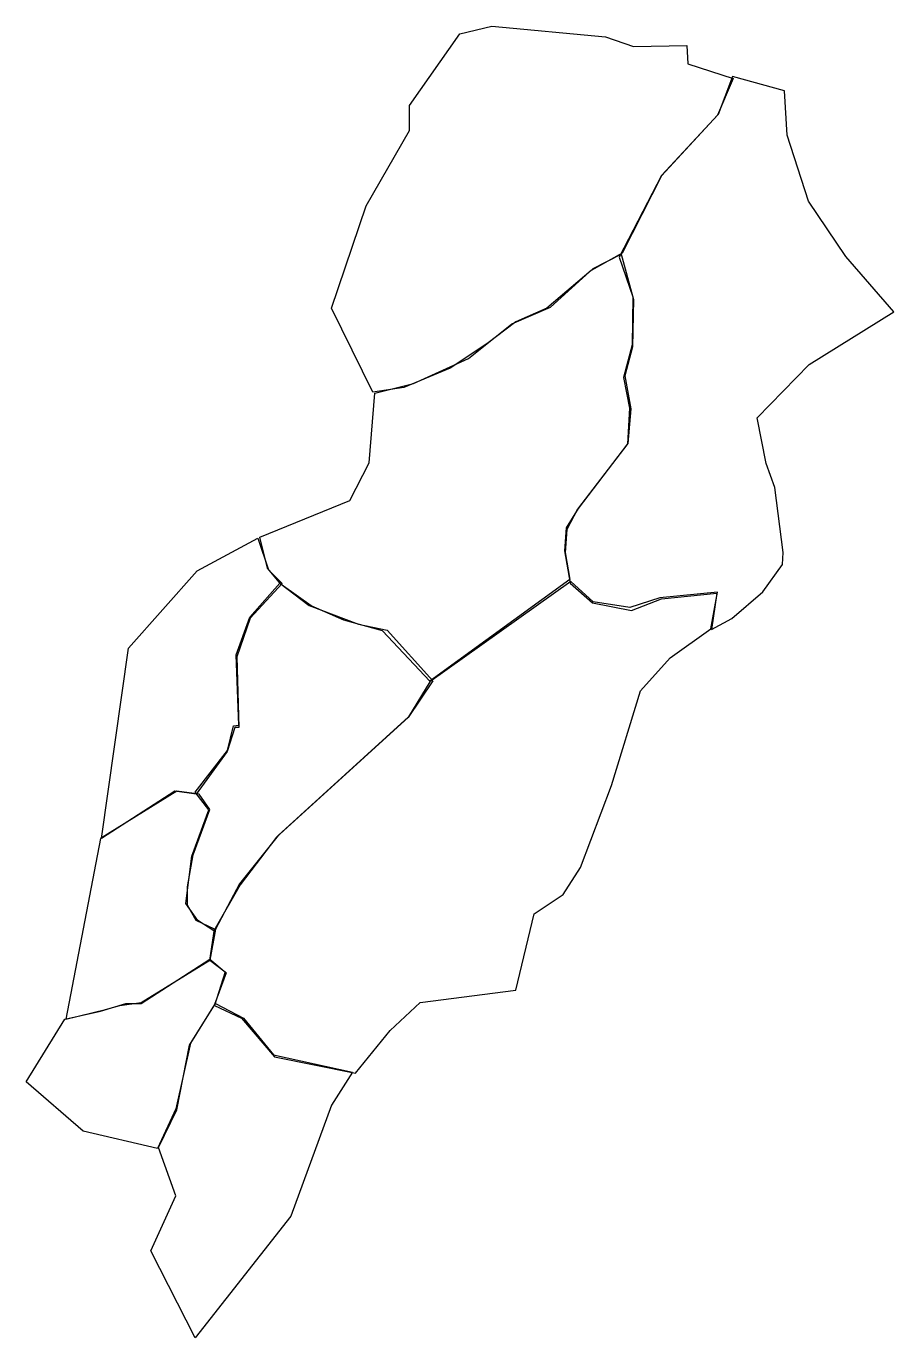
# Model space of a CAD drawing. Extents: x -158 to 205, y 156 to 705.
import ezdxf

# ---------------------------------------------------------------- set-up
doc = ezdxf.new("R2010")
doc.units = 0
doc.layers.add('Layer_1', color=7, linetype='CONTINUOUS')

msp = doc.modelspace()

# ---------------------------------------------------------------- linework, layer by layer
at = {"layer": 'Layer_1', "color": 7}
for points in [[(23.8396, 701.449932), (37.173614, 704.68242), (84.852816, 700.237748), (96.570584, 696.197132), (118.793936, 696.601196), (119.198, 688.924036), (138.188872, 682.863124), (131.723888, 667.508804), (108.288352, 642.052956), (91.721848, 609.728076), (78.791898, 602.45498), (60.205092, 586.696596), (47.275139, 581.039748), (35.153309, 571.74634), (19.79899, 561.644812), (0.404061, 553.563596), (-12.525891, 551.543292), (-29.900515, 586.696596), (-15.354318, 629.527068), (2.828427, 661.043828), (2.828427, 671.549412), (23.8396, 701.449932)], [(94, 530.000004), (73.428571, 502.85714), (68.285714, 494.85714), (67.714286, 485.14286), (70, 471.714284), (79.428571, 463.428572), (95.714288, 460.285716), (108.285712, 465.14286), (131.428568, 467.428572), (129.142856, 452.285716), (137.714288, 456.85714), (150.571432, 468.000004), (158.857144, 479.428572), (159.142856, 484.571428), (155.714288, 511.714284), (152, 521.714284), (148.285712, 540.85714), (170, 563.14286), (205.428568, 585.14286), (185.428568, 608.285716), (169.714288, 631.428572), (160.857144, 659.14286), (159.714288, 677.714284), (138, 683.714284), (132, 667.714284), (108.285712, 642.285716), (90.571432, 608.000004), (96.285712, 591.428572), (96, 571.428572), (92.285712, 557.714284), (94.857144, 544.85714), (94, 530.000004)], [(91.317792, 609.324012), (96.570584, 590.333148), (96.16652, 570.534156), (92.934032, 558.412324), (95.3584, 544.674252), (94.146216, 530.12806), (73.135044, 502.651908), (68.690373, 494.166628), (67.882251, 484.469164), (69.902556, 473.155452), (11.313709, 430.729044), (-8.485282, 451.74022), (-24.647722, 456.184892), (-38.385797, 462.245804), (-50.911688, 471.135148), (-56.568542, 478.004188), (-59.80103, 490.93414), (-22.223356, 506.28846), (-14.142136, 522.046836), (-11.71777, 551.139228), (4.444671, 555.179836), (27.47615, 565.685428), (45.658895, 580.23162), (61.821336, 587.10066), (79.600021, 603.2631), (91.317792, 609.324012)], [(-60.609153, 490.530076), (-56.164482, 477.19606), (-50.507627, 471.539212), (-63.841641, 456.993012), (-69.498495, 440.830572), (-68.690373, 411.334116), (-70.306617, 411.334116), (-73.539106, 401.232588), (-86.469056, 383.453908), (-95.3584, 384.666092), (-126.06704, 364.8671), (-114.753328, 444.467124), (-86.065, 476.792004), (-60.609153, 490.530076)], [(-78.387838, 326.885364), (-80.8122, 313.955412), (-74.347227, 309.106676), (-78.791898, 294.96454), (-67.47819, 289.711748), (-53.740115, 273.549308), (-19.79899, 266.680276), (-5.252793, 284.458956), (7.273098, 296.176724), (47.275139, 301.429516), (54.952298, 333.35034), (67.074129, 341.431564), (74.347227, 352.745268), (87.277176, 387.090452), (99.399008, 426.688436), (111.924904, 440.426508), (128.895464, 452.54834), (131.723888, 467.90266), (107.480232, 465.478292), (94.954336, 461.437684), (79.600021, 463.862052), (70.306617, 472.347332), (11.313709, 430.324988), (2.424366, 415.778788), (-52.123871, 366.079284), (-68.286312, 345.876228), (-78.387838, 326.885364)], [(-51.428571, 471.714284), (-39.142858, 462.285716), (-18.571429, 454.571428), (-6.571429, 452.000004), (12.571429, 430.85714), (2.285714, 415.428572), (-52.857143, 365.428572), (-68, 345.428572), (-79.142858, 326.285716), (-85.714288, 330.571428), (-90.857144, 337.714284), (-88.285712, 357.428572), (-81.142856, 376.85714), (-86.857144, 384.285716), (-73.428571, 401.714284), (-70.857143, 412.000004), (-68.571429, 412.285716), (-69.714286, 441.714284), (-64, 457.428572), (-51.428571, 471.714284)], [(-85.256872, 383.453908), (-94.55028, 384.666092), (-126.471096, 364.8671), (-141.017296, 289.307692), (-124.450792, 293.3483), (-118.38988, 294.96454), (-109.500536, 296.176724), (-80.8122, 313.955412), (-78.791898, 326.885364), (-86.469056, 330.521916), (-90.105608, 336.986892), (-90.105608, 344.664052), (-87.68124, 357.99806), (-80.8122, 376.988932), (-85.256872, 383.453908)], [(-157.5838, 263.043724), (-141.42136, 289.307692), (-126.471096, 292.54018), (-115.965512, 295.772668), (-109.500536, 295.772668), (-80.8122, 314.359476), (-73.943166, 308.70262), (-78.791898, 295.368604), (-88.893424, 279.206164), (-94.954336, 251.730012), (-102.631496, 235.163516), (-133.7442, 242.436612), (-157.5838, 263.043724)], [(-78.387838, 295.772668), (-66.670068, 289.711748), (-54.144177, 274.357428), (-21.011173, 267.084332), (-29.900515, 253.34626), (-46.871078, 206.879244), (-86.87312, 155.967556), (-105.459928, 192.333044), (-94.954336, 215.364524), (-102.22744, 235.567572), (-94.55028, 251.325956), (-89.297488, 278.398044), (-78.387838, 295.772668)]]:
    msp.add_lwpolyline(points, close=True, dxfattribs=at)

doc.saveas('drawing.dxf')
